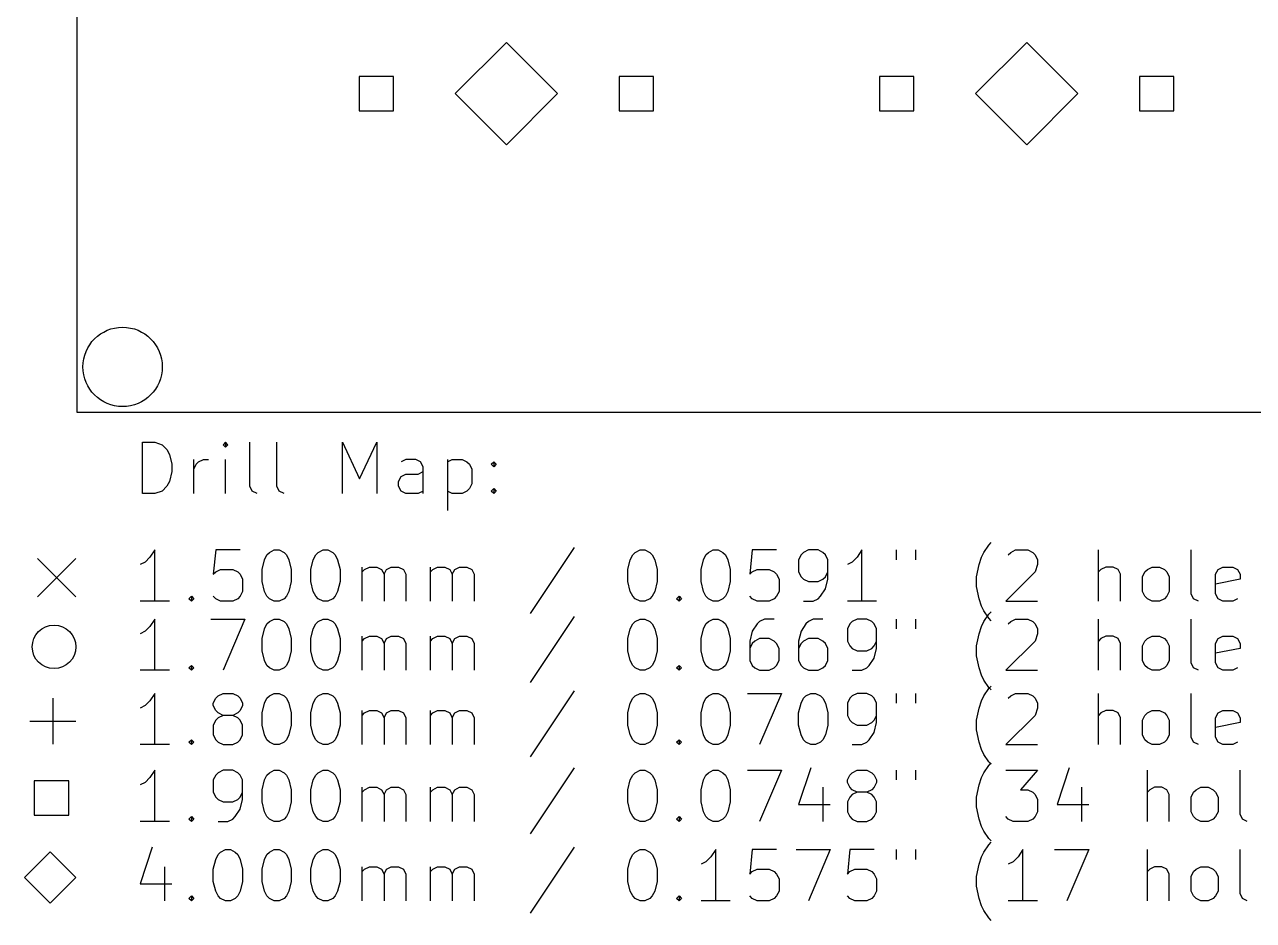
# Model space of a CAD drawing. Extents: x 73 to 169, y -183 to -39.
# Drawn here: x 72.63 to 120.61, y -183.4 to -148.44 of the extents above; entities that cross this region are included whole.
import ezdxf

# ---------------------------------------------------------------- set-up
doc = ezdxf.new("R2010")
doc.units = 0
doc.layers.add('BLACK', color=7, linetype='CONTINUOUS')

msp = doc.modelspace()

# ---------------------------------------------------------------- linework, layer by layer
at = {"layer": 'BLACK', "linetype": 'CONTINUOUS'}
for p, q in [((74.676, -163.576), (74.676, -38.608)), ((91.44, -149.13), (89.44, -151.13)), ((93.44, -151.13), (91.44, -149.13)), ((111.76, -149.13), (109.76, -151.13)), ((113.76, -151.13), (111.76, -149.13)), ((87.0318, -150.458), (85.6882, -150.458)), ((85.6882, -150.458), (85.6882, -151.802)), ((87.0318, -151.802), (87.0318, -150.458)), ((97.1918, -150.458), (95.8482, -150.458)), ((95.8482, -150.458), (95.8482, -151.802)), ((97.1918, -151.802), (97.1918, -150.458)), ((107.352, -150.458), (106.008, -150.458)), ((106.008, -150.458), (106.008, -151.802)), ((107.352, -151.802), (107.352, -150.458)), ((117.512, -150.458), (116.168, -150.458)), ((116.168, -150.458), (116.168, -151.802)), ((117.512, -151.802), (117.512, -150.458)), ((89.44, -151.13), (91.44, -153.13)), ((91.44, -153.13), (93.44, -151.13)), ((109.76, -151.13), (111.76, -153.13)), ((111.76, -153.13), (113.76, -151.13)), ((85.6882, -151.802), (87.0318, -151.802)), ((95.8482, -151.802), (97.1918, -151.802)), ((106.008, -151.802), (107.352, -151.802)), ((116.168, -151.802), (117.512, -151.802)), ((169.418, -163.576), (74.676, -163.576)), ((77.2338, -166.741), (77.2338, -164.741)), ((77.2338, -164.741), (77.71, -164.741)), ((77.71, -164.741), (77.9957, -164.836)), ((77.9957, -164.836), (78.1861, -165.027)), ((78.1861, -165.027), (78.2814, -165.217)), ((80.4719, -164.741), (80.3766, -164.836)), ((80.3766, -164.836), (80.4719, -164.931)), ((80.5671, -164.836), (80.4719, -164.741)), ((80.4719, -164.741), (80.4719, -164.931)), ((80.4719, -164.931), (80.5671, -164.836)), ((81.4242, -166.455), (81.4242, -164.741)), ((82.4719, -166.455), (82.4719, -164.741)), ((85.0433, -166.741), (85.0433, -164.741)), ((85.0433, -164.741), (85.71, -166.169)), ((85.71, -166.169), (86.3766, -164.741)), ((86.3766, -164.741), (86.3766, -166.741)), ((78.2814, -165.217), (78.3766, -165.598)), ((79.2338, -166.741), (79.2338, -165.408)), ((79.329, -165.598), (79.4242, -165.503)), ((79.4242, -165.503), (79.6147, -165.408)), ((79.6147, -165.408), (79.8052, -165.408)), ((80.4719, -166.741), (80.4719, -165.408)), ((87.5195, -165.408), (87.329, -165.503)), ((87.9004, -165.408), (87.5195, -165.408)), ((88.0909, -165.503), (87.9004, -165.408)), ((88.1861, -165.693), (88.0909, -165.503)), ((89.1385, -165.408), (89.1385, -167.408)), ((89.1385, -165.503), (89.329, -165.408)), ((89.329, -165.408), (89.71, -165.408)), ((89.71, -165.408), (89.9004, -165.503)), ((89.9004, -165.503), (89.9957, -165.598)), ((90.8528, -165.598), (90.9481, -165.503)), ((90.9481, -165.503), (91.0433, -165.598)), ((90.9481, -165.503), (90.9481, -165.693)), ((78.3766, -165.884), (78.2814, -166.265)), ((78.3766, -165.598), (78.3766, -165.884)), ((79.2338, -165.788), (79.329, -165.598)), ((87.329, -166.074), (87.5195, -165.979)), ((87.5195, -165.979), (87.9957, -165.979)), ((87.9957, -165.979), (88.1861, -165.884)), ((88.1861, -166.741), (88.1861, -165.693)), ((89.9957, -165.598), (90.0909, -165.788)), ((90.0909, -165.788), (90.0909, -166.36)), ((90.9481, -165.693), (90.8528, -165.598)), ((91.0433, -165.598), (90.9481, -165.693)), ((78.1861, -166.455), (77.9957, -166.646)), ((78.2814, -166.265), (78.1861, -166.455)), ((81.5195, -166.646), (81.4242, -166.455)), ((82.5671, -166.646), (82.4719, -166.455)), ((87.2338, -166.265), (87.329, -166.074)), ((87.2338, -166.455), (87.2338, -166.265)), ((87.329, -166.646), (87.2338, -166.455)), ((90.0909, -166.36), (89.9957, -166.55)), ((77.71, -166.741), (77.2338, -166.741)), ((77.9957, -166.646), (77.71, -166.741)), ((81.71, -166.741), (81.5195, -166.646)), ((82.7576, -166.741), (82.5671, -166.646)), ((87.5195, -166.741), (87.329, -166.646)), ((87.9957, -166.741), (87.5195, -166.741)), ((88.1861, -166.646), (87.9957, -166.741)), ((89.329, -166.741), (89.1385, -166.646)), ((89.71, -166.741), (89.329, -166.741)), ((89.9004, -166.646), (89.71, -166.741)), ((89.9957, -166.55), (89.9004, -166.646)), ((90.8528, -166.646), (90.9481, -166.55)), ((90.9481, -166.741), (90.8528, -166.646)), ((90.9481, -166.55), (91.0433, -166.646)), ((90.9481, -166.55), (90.9481, -166.741)), ((91.0433, -166.646), (90.9481, -166.741)), ((94.0909, -168.846), (92.3766, -171.417)), ((110.091, -169.036), (110.281, -168.75)), ((110.281, -168.75), (110.377, -168.655)), ((73.126, -169.276), (74.626, -170.776)), ((74.626, -169.276), (73.126, -170.776)), ((77.5195, -169.227), (77.329, -169.417)), ((77.71, -168.941), (77.5195, -169.227)), ((77.71, -170.941), (77.71, -168.941)), ((80.0909, -168.941), (79.9957, -169.893)), ((81.0433, -168.941), (80.0909, -168.941)), ((81.9004, -169.703), (81.9957, -169.322)), ((81.9957, -169.322), (82.0909, -169.131)), ((82.0909, -169.131), (82.1861, -169.036)), ((82.1861, -169.036), (82.3766, -168.941)), ((82.3766, -168.941), (82.5671, -168.941)), ((82.5671, -168.941), (82.7576, -169.036)), ((82.7576, -169.036), (82.8528, -169.131)), ((82.8528, -169.131), (82.9481, -169.322)), ((82.9481, -169.322), (83.0433, -169.703)), ((83.8052, -169.703), (83.9004, -169.322)), ((83.9004, -169.322), (83.9957, -169.131)), ((83.9957, -169.131), (84.0909, -169.036)), ((84.0909, -169.036), (84.2814, -168.941)), ((84.2814, -168.941), (84.4719, -168.941)), ((84.4719, -168.941), (84.6623, -169.036)), ((84.6623, -169.036), (84.7576, -169.131)), ((84.7576, -169.131), (84.8528, -169.322)), ((84.8528, -169.322), (84.9481, -169.703)), ((96.1862, -169.703), (96.2814, -169.322)), ((96.2814, -169.322), (96.3766, -169.131)), ((96.3766, -169.131), (96.4719, -169.036)), ((96.4719, -169.036), (96.6623, -168.941)), ((96.6623, -168.941), (96.8528, -168.941)), ((96.8528, -168.941), (97.0433, -169.036)), ((97.0433, -169.036), (97.1385, -169.131)), ((97.1385, -169.131), (97.2338, -169.322)), ((97.2338, -169.322), (97.329, -169.703)), ((99.0433, -169.703), (99.1385, -169.322)), ((99.1385, -169.322), (99.2338, -169.131)), ((99.2338, -169.131), (99.329, -169.036)), ((99.329, -169.036), (99.5195, -168.941)), ((99.5195, -168.941), (99.71, -168.941)), ((99.71, -168.941), (99.9004, -169.036)), ((99.9004, -169.036), (99.9957, -169.131)), ((99.9957, -169.131), (100.091, -169.322)), ((100.091, -169.322), (100.186, -169.703)), ((101.043, -168.941), (100.948, -169.893)), ((101.996, -168.941), (101.043, -168.941)), ((102.948, -169.131), (102.853, -169.322)), ((102.853, -169.322), (102.853, -169.798)), ((103.043, -169.036), (102.948, -169.131)), ((103.234, -168.941), (103.043, -169.036)), ((103.615, -168.941), (103.234, -168.941)), ((103.805, -169.036), (103.615, -168.941)), ((103.9, -169.131), (103.805, -169.036)), ((103.996, -169.322), (103.9, -169.131)), ((103.996, -170.084), (103.996, -169.322)), ((105.139, -169.227), (104.948, -169.417)), ((105.329, -168.941), (105.139, -169.227)), ((105.329, -170.941), (105.329, -168.941)), ((106.662, -168.941), (106.662, -169.322)), ((107.424, -168.941), (107.424, -169.322)), ((109.9, -169.512), (109.996, -169.227)), ((109.996, -169.227), (110.091, -169.036)), ((111.043, -169.131), (111.139, -169.036)), ((111.139, -169.036), (111.329, -168.941)), ((111.329, -168.941), (111.805, -168.941)), ((111.805, -168.941), (111.996, -169.036)), ((111.996, -169.036), (112.091, -169.131)), ((112.091, -169.131), (112.186, -169.322)), ((112.186, -169.322), (112.186, -169.512)), ((114.567, -170.941), (114.567, -168.941)), ((118.186, -170.655), (118.186, -168.941)), ((77.329, -169.417), (77.1385, -169.512)), ((79.9957, -169.893), (80.0909, -169.798)), ((80.0909, -169.798), (80.2814, -169.703)), ((80.2814, -169.703), (80.7576, -169.703)), ((80.7576, -169.703), (80.9481, -169.798)), ((80.9481, -169.798), (81.0433, -169.893)), ((81.9004, -170.179), (81.9004, -169.703)), ((83.0433, -169.703), (83.0433, -170.179)), ((83.8052, -170.179), (83.8052, -169.703)), ((84.9481, -169.703), (84.9481, -170.179)), ((85.8052, -170.941), (85.8052, -169.608)), ((85.8052, -169.798), (85.9004, -169.703)), ((85.9004, -169.703), (86.0909, -169.608)), ((86.0909, -169.608), (86.3766, -169.608)), ((86.3766, -169.608), (86.5671, -169.703)), ((86.5671, -169.703), (86.6623, -169.893)), ((86.6623, -169.893), (86.7576, -169.703)), ((86.7576, -169.703), (86.9481, -169.608)), ((86.9481, -169.608), (87.2338, -169.608)), ((87.2338, -169.608), (87.4242, -169.703)), ((87.4242, -169.703), (87.5195, -169.893)), ((88.4719, -170.941), (88.4719, -169.608)), ((88.4719, -169.798), (88.5671, -169.703)), ((88.5671, -169.703), (88.7576, -169.608)), ((88.7576, -169.608), (89.0433, -169.608)), ((89.0433, -169.608), (89.2338, -169.703)), ((89.2338, -169.703), (89.329, -169.893)), ((89.329, -169.893), (89.4242, -169.703)), ((89.4242, -169.703), (89.6147, -169.608)), ((89.6147, -169.608), (89.9004, -169.608)), ((89.9004, -169.608), (90.0909, -169.703)), ((90.0909, -169.703), (90.1861, -169.893)), ((96.1862, -170.179), (96.1862, -169.703)), ((97.329, -169.703), (97.329, -170.179)), ((99.0433, -170.179), (99.0433, -169.703)), ((100.186, -169.703), (100.186, -170.179)), ((100.948, -169.893), (101.043, -169.798)), ((101.043, -169.798), (101.234, -169.703)), ((101.234, -169.703), (101.71, -169.703)), ((101.71, -169.703), (101.9, -169.798)), ((101.9, -169.798), (101.996, -169.893)), ((102.853, -169.798), (102.948, -169.988)), ((103.9, -169.988), (103.996, -169.798)), ((104.948, -169.417), (104.758, -169.512)), ((109.805, -169.988), (109.9, -169.512)), ((112.091, -169.798), (110.948, -170.941)), ((112.186, -169.512), (112.091, -169.798)), ((114.662, -169.703), (114.567, -169.798)), ((114.853, -169.608), (114.662, -169.703)), ((115.139, -169.608), (114.853, -169.608)), ((115.329, -169.703), (115.139, -169.608)), ((115.424, -169.893), (115.329, -169.703)), ((116.281, -169.988), (116.377, -169.798)), ((116.377, -169.798), (116.472, -169.703)), ((116.472, -169.703), (116.662, -169.608)), ((116.662, -169.608), (116.948, -169.608)), ((116.948, -169.608), (117.139, -169.703)), ((117.139, -169.703), (117.234, -169.798)), ((117.234, -169.798), (117.329, -169.988)), ((119.139, -169.893), (119.234, -169.703)), ((119.234, -169.703), (119.424, -169.608)), ((119.424, -169.608), (119.805, -169.608)), ((119.805, -169.608), (119.996, -169.703)), ((119.996, -169.703), (120.091, -169.893)), ((81.0433, -169.893), (81.1385, -170.084)), ((81.1385, -170.084), (81.1385, -170.56)), ((81.9957, -170.56), (81.9004, -170.179)), ((83.0433, -170.179), (82.9481, -170.56)), ((83.9004, -170.56), (83.8052, -170.179)), ((84.9481, -170.179), (84.8528, -170.56)), ((86.6623, -169.893), (86.6623, -170.941)), ((87.5195, -169.893), (87.5195, -170.941)), ((89.329, -169.893), (89.329, -170.941)), ((90.1861, -169.893), (90.1861, -170.941)), ((96.2814, -170.56), (96.1862, -170.179)), ((97.329, -170.179), (97.2338, -170.56)), ((99.1385, -170.56), (99.0433, -170.179)), ((100.186, -170.179), (100.091, -170.56)), ((101.996, -169.893), (102.091, -170.084)), ((102.091, -170.084), (102.091, -170.56)), ((102.948, -169.988), (103.043, -170.084)), ((103.043, -170.084), (103.234, -170.179)), ((103.234, -170.179), (103.615, -170.179)), ((103.615, -170.179), (103.805, -170.084)), ((103.805, -170.084), (103.9, -169.988)), ((103.9, -170.465), (103.996, -170.084)), ((109.805, -170.369), (109.805, -169.988)), ((115.424, -170.941), (115.424, -169.893)), ((116.281, -170.56), (116.281, -169.988)), ((117.329, -169.988), (117.329, -170.56)), ((119.139, -170.655), (119.139, -169.893)), ((120.091, -170.084), (119.139, -170.274)), ((120.091, -169.893), (120.091, -170.084)), ((79.0433, -170.846), (79.1385, -170.75)), ((79.1385, -170.75), (79.2338, -170.846)), ((79.1385, -170.75), (79.1385, -170.941)), ((80.0909, -170.846), (79.9957, -170.75)), ((81.0433, -170.75), (80.9481, -170.846)), ((81.1385, -170.56), (81.0433, -170.75)), ((82.0909, -170.75), (81.9957, -170.56)), ((82.1861, -170.846), (82.0909, -170.75)), ((82.8528, -170.75), (82.7576, -170.846)), ((82.9481, -170.56), (82.8528, -170.75)), ((83.9957, -170.75), (83.9004, -170.56)), ((84.0909, -170.846), (83.9957, -170.75)), ((84.7576, -170.75), (84.6623, -170.846)), ((84.8528, -170.56), (84.7576, -170.75)), ((96.3766, -170.75), (96.2814, -170.56)), ((96.4719, -170.846), (96.3766, -170.75)), ((97.1385, -170.75), (97.0433, -170.846)), ((97.2338, -170.56), (97.1385, -170.75)), ((98.0909, -170.846), (98.1862, -170.75)), ((98.1862, -170.75), (98.2814, -170.846)), ((98.1862, -170.75), (98.1862, -170.941)), ((99.2338, -170.75), (99.1385, -170.56)), ((99.329, -170.846), (99.2338, -170.75)), ((99.9957, -170.75), (99.9004, -170.846)), ((100.091, -170.56), (99.9957, -170.75)), ((101.043, -170.846), (100.948, -170.75)), ((101.996, -170.75), (101.9, -170.846)), ((102.091, -170.56), (101.996, -170.75)), ((103.615, -170.846), (103.71, -170.75)), ((103.71, -170.75), (103.9, -170.465)), ((109.9, -170.846), (109.805, -170.369)), ((116.377, -170.75), (116.281, -170.56)), ((116.472, -170.846), (116.377, -170.75)), ((117.234, -170.75), (117.139, -170.846)), ((117.329, -170.56), (117.234, -170.75)), ((118.281, -170.846), (118.186, -170.655)), ((119.234, -170.846), (119.139, -170.655)), ((78.2814, -170.941), (77.1385, -170.941)), ((79.1385, -170.941), (79.0433, -170.846)), ((79.2338, -170.846), (79.1385, -170.941)), ((80.2814, -170.941), (80.0909, -170.846)), ((80.7576, -170.941), (80.2814, -170.941)), ((80.9481, -170.846), (80.7576, -170.941)), ((82.3766, -170.941), (82.1861, -170.846)), ((82.5671, -170.941), (82.3766, -170.941)), ((82.7576, -170.846), (82.5671, -170.941)), ((84.2814, -170.941), (84.0909, -170.846)), ((84.4719, -170.941), (84.2814, -170.941)), ((84.6623, -170.846), (84.4719, -170.941)), ((96.6623, -170.941), (96.4719, -170.846)), ((96.8528, -170.941), (96.6623, -170.941)), ((97.0433, -170.846), (96.8528, -170.941)), ((98.1862, -170.941), (98.0909, -170.846)), ((98.2814, -170.846), (98.1862, -170.941)), ((99.5195, -170.941), (99.329, -170.846)), ((99.71, -170.941), (99.5195, -170.941)), ((99.9004, -170.846), (99.71, -170.941)), ((101.234, -170.941), (101.043, -170.846)), ((101.71, -170.941), (101.234, -170.941)), ((101.9, -170.846), (101.71, -170.941)), ((103.043, -170.941), (103.424, -170.941)), ((103.424, -170.941), (103.615, -170.846)), ((105.9, -170.941), (104.758, -170.941)), ((109.996, -171.131), (109.9, -170.846)), ((110.091, -171.322), (109.996, -171.131)), ((110.948, -170.941), (112.186, -170.941)), ((116.662, -170.941), (116.472, -170.846)), ((116.948, -170.941), (116.662, -170.941)), ((117.139, -170.846), (116.948, -170.941)), ((118.472, -170.941), (118.281, -170.846)), ((119.424, -170.941), (119.234, -170.846)), ((119.805, -170.941), (119.424, -170.941)), ((119.996, -170.846), (119.805, -170.941)), ((77.71, -171.641), (77.5195, -171.927)), ((77.71, -173.641), (77.71, -171.641)), ((79.9004, -171.641), (81.2338, -171.641)), ((81.2338, -171.641), (80.3766, -173.641)), ((82.0909, -171.831), (82.1861, -171.736)), ((82.1861, -171.736), (82.3766, -171.641)), ((82.3766, -171.641), (82.5671, -171.641)), ((82.5671, -171.641), (82.7576, -171.736)), ((82.7576, -171.736), (82.8528, -171.831)), ((83.9957, -171.831), (84.0909, -171.736)), ((84.0909, -171.736), (84.2814, -171.641)), ((84.2814, -171.641), (84.4719, -171.641)), ((84.4719, -171.641), (84.6623, -171.736)), ((84.6623, -171.736), (84.7576, -171.831)), ((94.0909, -171.546), (92.3766, -174.117)), ((96.3766, -171.831), (96.4719, -171.736)), ((96.4719, -171.736), (96.6623, -171.641)), ((96.6623, -171.641), (96.8528, -171.641)), ((96.8528, -171.641), (97.0433, -171.736)), ((97.0433, -171.736), (97.1385, -171.831)), ((99.2338, -171.831), (99.329, -171.736)), ((99.329, -171.736), (99.5195, -171.641)), ((99.5195, -171.641), (99.71, -171.641)), ((99.71, -171.641), (99.9004, -171.736)), ((99.9004, -171.736), (99.9957, -171.831)), ((101.329, -171.736), (101.234, -171.831)), ((101.519, -171.641), (101.329, -171.736)), ((101.9, -171.641), (101.519, -171.641)), ((103.234, -171.736), (103.139, -171.831)), ((103.424, -171.641), (103.234, -171.736)), ((103.805, -171.641), (103.424, -171.641)), ((104.948, -171.736), (104.853, -171.831)), ((105.139, -171.641), (104.948, -171.736)), ((105.519, -171.641), (105.139, -171.641)), ((105.71, -171.736), (105.519, -171.641)), ((105.805, -171.831), (105.71, -171.736)), ((106.662, -171.641), (106.662, -172.022)), ((107.424, -171.641), (107.424, -172.022)), ((109.996, -171.927), (110.091, -171.736)), ((110.281, -171.608), (110.091, -171.322)), ((110.091, -171.736), (110.281, -171.45)), ((110.281, -171.45), (110.377, -171.355)), ((110.377, -171.703), (110.281, -171.608)), ((111.043, -171.831), (111.139, -171.736)), ((111.139, -171.736), (111.329, -171.641)), ((111.329, -171.641), (111.805, -171.641)), ((111.805, -171.641), (111.996, -171.736)), ((111.996, -171.736), (112.091, -171.831)), ((114.567, -173.641), (114.567, -171.641)), ((118.186, -173.355), (118.186, -171.641)), ((77.329, -172.117), (77.1385, -172.212)), ((77.5195, -171.927), (77.329, -172.117)), ((81.9004, -172.403), (81.9957, -172.022)), ((81.9957, -172.022), (82.0909, -171.831)), ((82.8528, -171.831), (82.9481, -172.022)), ((82.9481, -172.022), (83.0433, -172.403)), ((83.8052, -172.403), (83.9004, -172.022)), ((83.9004, -172.022), (83.9957, -171.831)), ((84.7576, -171.831), (84.8528, -172.022)), ((84.8528, -172.022), (84.9481, -172.403)), ((96.1862, -172.403), (96.2814, -172.022)), ((96.2814, -172.022), (96.3766, -171.831)), ((97.1385, -171.831), (97.2338, -172.022)), ((97.2338, -172.022), (97.329, -172.403)), ((99.0433, -172.403), (99.1385, -172.022)), ((99.1385, -172.022), (99.2338, -171.831)), ((99.9957, -171.831), (100.091, -172.022)), ((100.091, -172.022), (100.186, -172.403)), ((101.043, -172.117), (100.948, -172.498)), ((101.234, -171.831), (101.043, -172.117)), ((102.948, -172.117), (102.853, -172.498)), ((103.139, -171.831), (102.948, -172.117)), ((104.853, -171.831), (104.758, -172.022)), ((104.758, -172.022), (104.758, -172.498)), ((105.9, -172.022), (105.805, -171.831)), ((105.9, -172.784), (105.9, -172.022)), ((109.805, -172.688), (109.9, -172.212)), ((109.9, -172.212), (109.996, -171.927)), ((112.091, -171.831), (112.186, -172.022)), ((112.186, -172.212), (112.091, -172.498)), ((112.186, -172.022), (112.186, -172.212)), ((81.9004, -172.879), (81.9004, -172.403)), ((83.0433, -172.403), (83.0433, -172.879)), ((83.8052, -172.879), (83.8052, -172.403)), ((84.9481, -172.403), (84.9481, -172.879)), ((85.8052, -173.641), (85.8052, -172.308)), ((85.8052, -172.498), (85.9004, -172.403)), ((85.9004, -172.403), (86.0909, -172.308)), ((86.0909, -172.308), (86.3766, -172.308)), ((86.3766, -172.308), (86.5671, -172.403)), ((86.5671, -172.403), (86.6623, -172.593)), ((86.6623, -172.593), (86.7576, -172.403)), ((86.6623, -172.593), (86.6623, -173.641)), ((86.7576, -172.403), (86.9481, -172.308)), ((86.9481, -172.308), (87.2338, -172.308)), ((87.2338, -172.308), (87.4242, -172.403)), ((87.4242, -172.403), (87.5195, -172.593)), ((87.5195, -172.593), (87.5195, -173.641)), ((88.4719, -173.641), (88.4719, -172.308)), ((88.4719, -172.498), (88.5671, -172.403)), ((88.5671, -172.403), (88.7576, -172.308)), ((88.7576, -172.308), (89.0433, -172.308)), ((89.0433, -172.308), (89.2338, -172.403)), ((89.2338, -172.403), (89.329, -172.593)), ((89.329, -172.593), (89.4242, -172.403)), ((89.329, -172.593), (89.329, -173.641)), ((89.4242, -172.403), (89.6147, -172.308)), ((89.6147, -172.308), (89.9004, -172.308)), ((89.9004, -172.308), (90.0909, -172.403)), ((90.0909, -172.403), (90.1861, -172.593)), ((90.1861, -172.593), (90.1861, -173.641)), ((96.1862, -172.879), (96.1862, -172.403)), ((97.329, -172.403), (97.329, -172.879)), ((99.0433, -172.879), (99.0433, -172.403)), ((100.186, -172.403), (100.186, -172.879)), ((100.948, -172.498), (100.948, -173.26)), ((101.043, -172.593), (100.948, -172.784)), ((101.139, -172.498), (101.043, -172.593)), ((101.329, -172.403), (101.139, -172.498)), ((101.71, -172.403), (101.329, -172.403)), ((101.9, -172.498), (101.71, -172.403)), ((101.996, -172.593), (101.9, -172.498)), ((102.091, -172.784), (101.996, -172.593)), ((102.853, -172.498), (102.853, -173.26)), ((102.948, -172.593), (102.853, -172.784)), ((103.043, -172.498), (102.948, -172.593)), ((103.234, -172.403), (103.043, -172.498)), ((103.615, -172.403), (103.234, -172.403)), ((103.805, -172.498), (103.615, -172.403)), ((103.9, -172.593), (103.805, -172.498)), ((103.996, -172.784), (103.9, -172.593)), ((104.758, -172.498), (104.853, -172.688)), ((104.853, -172.688), (104.948, -172.784)), ((105.71, -172.784), (105.805, -172.688)), ((105.805, -172.688), (105.9, -172.498)), ((109.805, -173.069), (109.805, -172.688)), ((112.091, -172.498), (110.948, -173.641)), ((114.662, -172.403), (114.567, -172.498)), ((114.853, -172.308), (114.662, -172.403)), ((115.139, -172.308), (114.853, -172.308)), ((115.329, -172.403), (115.139, -172.308)), ((115.424, -172.593), (115.329, -172.403)), ((115.424, -173.641), (115.424, -172.593)), ((116.281, -172.688), (116.377, -172.498)), ((116.281, -173.26), (116.281, -172.688)), ((116.377, -172.498), (116.472, -172.403)), ((116.472, -172.403), (116.662, -172.308)), ((116.662, -172.308), (116.948, -172.308)), ((116.948, -172.308), (117.139, -172.403)), ((117.139, -172.403), (117.234, -172.498)), ((117.234, -172.498), (117.329, -172.688)), ((117.329, -172.688), (117.329, -173.26)), ((119.139, -172.593), (119.234, -172.403)), ((119.139, -173.355), (119.139, -172.593)), ((119.234, -172.403), (119.424, -172.308)), ((119.424, -172.308), (119.805, -172.308)), ((119.805, -172.308), (119.996, -172.403)), ((119.996, -172.403), (120.091, -172.593)), ((120.091, -172.593), (120.091, -172.784)), ((81.9957, -173.26), (81.9004, -172.879)), ((83.0433, -172.879), (82.9481, -173.26)), ((83.9004, -173.26), (83.8052, -172.879)), ((84.9481, -172.879), (84.8528, -173.26)), ((96.2814, -173.26), (96.1862, -172.879)), ((97.329, -172.879), (97.2338, -173.26)), ((99.1385, -173.26), (99.0433, -172.879)), ((100.186, -172.879), (100.091, -173.26)), ((102.091, -173.26), (102.091, -172.784)), ((103.996, -173.26), (103.996, -172.784)), ((104.948, -172.784), (105.139, -172.879)), ((105.139, -172.879), (105.519, -172.879)), ((105.519, -172.879), (105.71, -172.784)), ((105.615, -173.45), (105.805, -173.165)), ((105.805, -173.165), (105.9, -172.784)), ((109.9, -173.546), (109.805, -173.069)), ((120.091, -172.784), (119.139, -172.974)), ((78.2814, -173.641), (77.1385, -173.641)), ((79.0433, -173.546), (79.1385, -173.45)), ((79.1385, -173.641), (79.0433, -173.546)), ((79.1385, -173.45), (79.2338, -173.546)), ((79.1385, -173.45), (79.1385, -173.641)), ((79.2338, -173.546), (79.1385, -173.641)), ((82.0909, -173.45), (81.9957, -173.26)), ((82.1861, -173.546), (82.0909, -173.45)), ((82.3766, -173.641), (82.1861, -173.546)), ((82.5671, -173.641), (82.3766, -173.641)), ((82.7576, -173.546), (82.5671, -173.641)), ((82.8528, -173.45), (82.7576, -173.546)), ((82.9481, -173.26), (82.8528, -173.45)), ((83.9957, -173.45), (83.9004, -173.26)), ((84.0909, -173.546), (83.9957, -173.45)), ((84.2814, -173.641), (84.0909, -173.546)), ((84.4719, -173.641), (84.2814, -173.641)), ((84.6623, -173.546), (84.4719, -173.641)), ((84.7576, -173.45), (84.6623, -173.546)), ((84.8528, -173.26), (84.7576, -173.45)), ((96.3766, -173.45), (96.2814, -173.26)), ((96.4719, -173.546), (96.3766, -173.45)), ((96.6623, -173.641), (96.4719, -173.546)), ((96.8528, -173.641), (96.6623, -173.641)), ((97.0433, -173.546), (96.8528, -173.641)), ((97.1385, -173.45), (97.0433, -173.546)), ((97.2338, -173.26), (97.1385, -173.45)), ((98.0909, -173.546), (98.1862, -173.45)), ((98.1862, -173.641), (98.0909, -173.546)), ((98.1862, -173.45), (98.2814, -173.546)), ((98.1862, -173.45), (98.1862, -173.641)), ((98.2814, -173.546), (98.1862, -173.641)), ((99.2338, -173.45), (99.1385, -173.26)), ((99.329, -173.546), (99.2338, -173.45)), ((99.5195, -173.641), (99.329, -173.546)), ((99.71, -173.641), (99.5195, -173.641)), ((99.9004, -173.546), (99.71, -173.641)), ((99.9957, -173.45), (99.9004, -173.546)), ((100.091, -173.26), (99.9957, -173.45)), ((100.948, -173.26), (101.043, -173.45)), ((101.043, -173.45), (101.139, -173.546)), ((101.139, -173.546), (101.329, -173.641)), ((101.329, -173.641), (101.71, -173.641)), ((101.71, -173.641), (101.9, -173.546)), ((101.9, -173.546), (101.996, -173.45)), ((101.996, -173.45), (102.091, -173.26)), ((102.853, -173.26), (102.948, -173.45)), ((102.948, -173.45), (103.043, -173.546)), ((103.043, -173.546), (103.234, -173.641)), ((103.234, -173.641), (103.615, -173.641)), ((103.615, -173.641), (103.805, -173.546)), ((103.805, -173.546), (103.9, -173.45)), ((103.9, -173.45), (103.996, -173.26)), ((104.948, -173.641), (105.329, -173.641)), ((105.329, -173.641), (105.519, -173.546)), ((105.519, -173.546), (105.615, -173.45)), ((109.996, -173.831), (109.9, -173.546)), ((110.948, -173.641), (112.186, -173.641)), ((116.377, -173.45), (116.281, -173.26)), ((116.472, -173.546), (116.377, -173.45)), ((116.662, -173.641), (116.472, -173.546)), ((116.948, -173.641), (116.662, -173.641)), ((117.139, -173.546), (116.948, -173.641)), ((117.234, -173.45), (117.139, -173.546)), ((117.329, -173.26), (117.234, -173.45)), ((118.281, -173.546), (118.186, -173.355)), ((118.472, -173.641), (118.281, -173.546)), ((119.234, -173.546), (119.139, -173.355)), ((119.424, -173.641), (119.234, -173.546)), ((119.805, -173.641), (119.424, -173.641)), ((119.996, -173.546), (119.805, -173.641)), ((110.091, -174.022), (109.996, -173.831)), ((110.281, -174.308), (110.091, -174.022)), ((77.71, -174.541), (77.5195, -174.827)), ((77.71, -176.541), (77.71, -174.541)), ((80.0909, -174.731), (80.1861, -174.636)), ((80.1861, -174.636), (80.3766, -174.541)), ((80.3766, -174.541), (80.7576, -174.541)), ((80.7576, -174.541), (80.9481, -174.636)), ((80.9481, -174.636), (81.0433, -174.731)), ((82.0909, -174.731), (82.1861, -174.636)), ((82.1861, -174.636), (82.3766, -174.541)), ((82.3766, -174.541), (82.5671, -174.541)), ((82.5671, -174.541), (82.7576, -174.636)), ((82.7576, -174.636), (82.8528, -174.731)), ((83.9957, -174.731), (84.0909, -174.636)), ((84.0909, -174.636), (84.2814, -174.541)), ((84.2814, -174.541), (84.4719, -174.541)), ((84.4719, -174.541), (84.6623, -174.636)), ((84.6623, -174.636), (84.7576, -174.731)), ((94.0909, -174.446), (92.3766, -177.017)), ((96.3766, -174.731), (96.4719, -174.636)), ((96.4719, -174.636), (96.6623, -174.541)), ((96.6623, -174.541), (96.8528, -174.541)), ((96.8528, -174.541), (97.0433, -174.636)), ((97.0433, -174.636), (97.1385, -174.731)), ((99.2338, -174.731), (99.329, -174.636)), ((99.329, -174.636), (99.5195, -174.541)), ((99.5195, -174.541), (99.71, -174.541)), ((99.71, -174.541), (99.9004, -174.636)), ((99.9004, -174.636), (99.9957, -174.731)), ((100.853, -174.541), (102.186, -174.541)), ((102.186, -174.541), (101.329, -176.541)), ((103.043, -174.731), (103.139, -174.636)), ((103.139, -174.636), (103.329, -174.541)), ((103.329, -174.541), (103.519, -174.541)), ((103.519, -174.541), (103.71, -174.636)), ((103.71, -174.636), (103.805, -174.731)), ((104.948, -174.636), (104.853, -174.731)), ((105.139, -174.541), (104.948, -174.636)), ((105.519, -174.541), (105.139, -174.541)), ((105.71, -174.636), (105.519, -174.541)), ((105.805, -174.731), (105.71, -174.636)), ((106.662, -174.541), (106.662, -174.922)), ((107.424, -174.541), (107.424, -174.922)), ((109.996, -174.827), (110.091, -174.636)), ((110.091, -174.636), (110.281, -174.35)), ((110.281, -174.35), (110.377, -174.255)), ((110.377, -174.403), (110.281, -174.308)), ((111.043, -174.731), (111.139, -174.636)), ((111.139, -174.636), (111.329, -174.541)), ((111.329, -174.541), (111.805, -174.541)), ((111.805, -174.541), (111.996, -174.636)), ((111.996, -174.636), (112.091, -174.731)), ((114.567, -176.541), (114.567, -174.541)), ((118.186, -176.255), (118.186, -174.541)), ((73.726, -174.726), (73.726, -176.526)), ((77.329, -175.017), (77.1385, -175.112)), ((77.5195, -174.827), (77.329, -175.017)), ((79.9957, -174.922), (80.0909, -174.731)), ((79.9957, -175.017), (79.9957, -174.922)), ((80.0909, -175.208), (79.9957, -175.017)), ((81.0433, -174.731), (81.1385, -174.922)), ((81.1385, -175.017), (81.0433, -175.208)), ((81.1385, -174.922), (81.1385, -175.017)), ((81.9004, -175.303), (81.9957, -174.922)), ((81.9957, -174.922), (82.0909, -174.731)), ((82.8528, -174.731), (82.9481, -174.922)), ((82.9481, -174.922), (83.0433, -175.303)), ((83.8052, -175.303), (83.9004, -174.922)), ((83.9004, -174.922), (83.9957, -174.731)), ((84.7576, -174.731), (84.8528, -174.922)), ((84.8528, -174.922), (84.9481, -175.303)), ((96.1862, -175.303), (96.2814, -174.922)), ((96.2814, -174.922), (96.3766, -174.731)), ((97.1385, -174.731), (97.2338, -174.922)), ((97.2338, -174.922), (97.329, -175.303)), ((99.0433, -175.303), (99.1385, -174.922)), ((99.1385, -174.922), (99.2338, -174.731)), ((99.9957, -174.731), (100.091, -174.922)), ((100.091, -174.922), (100.186, -175.303)), ((102.853, -175.303), (102.948, -174.922)), ((102.948, -174.922), (103.043, -174.731)), ((103.805, -174.731), (103.9, -174.922)), ((103.9, -174.922), (103.996, -175.303)), ((104.853, -174.731), (104.758, -174.922)), ((104.758, -174.922), (104.758, -175.398)), ((105.9, -174.922), (105.805, -174.731)), ((105.9, -175.684), (105.9, -174.922)), ((109.805, -175.588), (109.9, -175.112)), ((109.9, -175.112), (109.996, -174.827)), ((112.091, -174.731), (112.186, -174.922)), ((112.186, -175.112), (112.091, -175.398)), ((112.186, -174.922), (112.186, -175.112)), ((72.826, -175.626), (74.626, -175.626)), ((80.0909, -175.588), (79.9957, -175.779)), ((80.1861, -175.303), (80.0909, -175.208)), ((80.1861, -175.493), (80.0909, -175.588)), ((80.3766, -175.398), (80.1861, -175.303)), ((80.3766, -175.398), (80.1861, -175.493)), ((80.7576, -175.398), (80.3766, -175.398)), ((80.9481, -175.303), (80.7576, -175.398)), ((80.9481, -175.493), (80.7576, -175.398)), ((81.0433, -175.208), (80.9481, -175.303)), ((81.0433, -175.588), (80.9481, -175.493)), ((81.1385, -175.779), (81.0433, -175.588)), ((81.9004, -175.779), (81.9004, -175.303)), ((83.0433, -175.303), (83.0433, -175.779)), ((83.8052, -175.779), (83.8052, -175.303)), ((84.9481, -175.303), (84.9481, -175.779)), ((85.8052, -176.541), (85.8052, -175.208)), ((85.8052, -175.398), (85.9004, -175.303)), ((85.9004, -175.303), (86.0909, -175.208)), ((86.0909, -175.208), (86.3766, -175.208)), ((86.3766, -175.208), (86.5671, -175.303)), ((86.5671, -175.303), (86.6623, -175.493)), ((86.6623, -175.493), (86.7576, -175.303)), ((86.6623, -175.493), (86.6623, -176.541)), ((86.7576, -175.303), (86.9481, -175.208)), ((86.9481, -175.208), (87.2338, -175.208)), ((87.2338, -175.208), (87.4242, -175.303)), ((87.4242, -175.303), (87.5195, -175.493)), ((87.5195, -175.493), (87.5195, -176.541)), ((88.4719, -176.541), (88.4719, -175.208)), ((88.4719, -175.398), (88.5671, -175.303)), ((88.5671, -175.303), (88.7576, -175.208)), ((88.7576, -175.208), (89.0433, -175.208)), ((89.0433, -175.208), (89.2338, -175.303)), ((89.2338, -175.303), (89.329, -175.493)), ((89.329, -175.493), (89.4242, -175.303)), ((89.329, -175.493), (89.329, -176.541)), ((89.4242, -175.303), (89.6147, -175.208)), ((89.6147, -175.208), (89.9004, -175.208)), ((89.9004, -175.208), (90.0909, -175.303)), ((90.0909, -175.303), (90.1861, -175.493)), ((90.1861, -175.493), (90.1861, -176.541)), ((96.1862, -175.779), (96.1862, -175.303)), ((97.329, -175.303), (97.329, -175.779)), ((99.0433, -175.779), (99.0433, -175.303)), ((100.186, -175.303), (100.186, -175.779)), ((102.853, -175.779), (102.853, -175.303)), ((103.996, -175.303), (103.996, -175.779)), ((104.758, -175.398), (104.853, -175.588)), ((104.853, -175.588), (104.948, -175.684)), ((105.71, -175.684), (105.805, -175.588)), ((105.805, -175.588), (105.9, -175.398)), ((109.805, -175.969), (109.805, -175.588)), ((112.091, -175.398), (110.948, -176.541)), ((114.662, -175.303), (114.567, -175.398)), ((114.853, -175.208), (114.662, -175.303)), ((115.139, -175.208), (114.853, -175.208)), ((115.329, -175.303), (115.139, -175.208)), ((115.424, -175.493), (115.329, -175.303)), ((115.424, -176.541), (115.424, -175.493)), ((116.281, -175.588), (116.377, -175.398)), ((116.281, -176.16), (116.281, -175.588)), ((116.377, -175.398), (116.472, -175.303)), ((116.472, -175.303), (116.662, -175.208)), ((116.662, -175.208), (116.948, -175.208)), ((116.948, -175.208), (117.139, -175.303)), ((117.139, -175.303), (117.234, -175.398)), ((117.234, -175.398), (117.329, -175.588)), ((117.329, -175.588), (117.329, -176.16)), ((119.139, -175.493), (119.234, -175.303)), ((119.139, -176.255), (119.139, -175.493)), ((119.234, -175.303), (119.424, -175.208)), ((119.424, -175.208), (119.805, -175.208)), ((119.805, -175.208), (119.996, -175.303)), ((119.996, -175.303), (120.091, -175.493)), ((120.091, -175.493), (120.091, -175.684)), ((79.9957, -175.779), (79.9957, -176.16)), ((81.1385, -176.16), (81.1385, -175.779)), ((81.9957, -176.16), (81.9004, -175.779)), ((83.0433, -175.779), (82.9481, -176.16)), ((83.9004, -176.16), (83.8052, -175.779)), ((84.9481, -175.779), (84.8528, -176.16)), ((96.2814, -176.16), (96.1862, -175.779)), ((97.329, -175.779), (97.2338, -176.16)), ((99.1385, -176.16), (99.0433, -175.779)), ((100.186, -175.779), (100.091, -176.16)), ((102.948, -176.16), (102.853, -175.779)), ((103.996, -175.779), (103.9, -176.16)), ((104.948, -175.684), (105.139, -175.779)), ((105.139, -175.779), (105.519, -175.779)), ((105.519, -175.779), (105.71, -175.684)), ((105.615, -176.35), (105.805, -176.065)), ((105.805, -176.065), (105.9, -175.684)), ((109.9, -176.446), (109.805, -175.969)), ((120.091, -175.684), (119.139, -175.874)), ((78.2814, -176.541), (77.1385, -176.541)), ((79.0433, -176.446), (79.1385, -176.35)), ((79.1385, -176.541), (79.0433, -176.446)), ((79.1385, -176.35), (79.2338, -176.446)), ((79.1385, -176.35), (79.1385, -176.541)), ((79.2338, -176.446), (79.1385, -176.541)), ((79.9957, -176.16), (80.0909, -176.35)), ((80.0909, -176.35), (80.1861, -176.446)), ((80.1861, -176.446), (80.3766, -176.541)), ((80.3766, -176.541), (80.7576, -176.541)), ((80.7576, -176.541), (80.9481, -176.446)), ((80.9481, -176.446), (81.0433, -176.35)), ((81.0433, -176.35), (81.1385, -176.16)), ((82.0909, -176.35), (81.9957, -176.16)), ((82.1861, -176.446), (82.0909, -176.35)), ((82.3766, -176.541), (82.1861, -176.446)), ((82.5671, -176.541), (82.3766, -176.541)), ((82.7576, -176.446), (82.5671, -176.541)), ((82.8528, -176.35), (82.7576, -176.446)), ((82.9481, -176.16), (82.8528, -176.35)), ((83.9957, -176.35), (83.9004, -176.16)), ((84.0909, -176.446), (83.9957, -176.35)), ((84.2814, -176.541), (84.0909, -176.446)), ((84.4719, -176.541), (84.2814, -176.541)), ((84.6623, -176.446), (84.4719, -176.541)), ((84.7576, -176.35), (84.6623, -176.446)), ((84.8528, -176.16), (84.7576, -176.35)), ((96.3766, -176.35), (96.2814, -176.16)), ((96.4719, -176.446), (96.3766, -176.35)), ((96.6623, -176.541), (96.4719, -176.446)), ((96.8528, -176.541), (96.6623, -176.541)), ((97.0433, -176.446), (96.8528, -176.541)), ((97.1385, -176.35), (97.0433, -176.446)), ((97.2338, -176.16), (97.1385, -176.35)), ((98.0909, -176.446), (98.1862, -176.35)), ((98.1862, -176.541), (98.0909, -176.446)), ((98.1862, -176.35), (98.2814, -176.446)), ((98.1862, -176.35), (98.1862, -176.541)), ((98.2814, -176.446), (98.1862, -176.541)), ((99.2338, -176.35), (99.1385, -176.16)), ((99.329, -176.446), (99.2338, -176.35)), ((99.5195, -176.541), (99.329, -176.446)), ((99.71, -176.541), (99.5195, -176.541)), ((99.9004, -176.446), (99.71, -176.541)), ((99.9957, -176.35), (99.9004, -176.446)), ((100.091, -176.16), (99.9957, -176.35)), ((103.043, -176.35), (102.948, -176.16)), ((103.139, -176.446), (103.043, -176.35)), ((103.329, -176.541), (103.139, -176.446)), ((103.519, -176.541), (103.329, -176.541)), ((103.71, -176.446), (103.519, -176.541)), ((103.805, -176.35), (103.71, -176.446)), ((103.9, -176.16), (103.805, -176.35)), ((104.948, -176.541), (105.329, -176.541)), ((105.329, -176.541), (105.519, -176.446)), ((105.519, -176.446), (105.615, -176.35)), ((109.996, -176.731), (109.9, -176.446)), ((110.948, -176.541), (112.186, -176.541)), ((116.377, -176.35), (116.281, -176.16)), ((116.472, -176.446), (116.377, -176.35)), ((116.662, -176.541), (116.472, -176.446)), ((116.948, -176.541), (116.662, -176.541)), ((117.139, -176.446), (116.948, -176.541)), ((117.234, -176.35), (117.139, -176.446)), ((117.329, -176.16), (117.234, -176.35)), ((118.281, -176.446), (118.186, -176.255)), ((118.472, -176.541), (118.281, -176.446)), ((119.234, -176.446), (119.139, -176.255)), ((119.424, -176.541), (119.234, -176.446)), ((119.805, -176.541), (119.424, -176.541)), ((119.996, -176.446), (119.805, -176.541)), ((110.091, -176.922), (109.996, -176.731)), ((110.281, -177.208), (110.091, -176.922)), ((77.71, -177.541), (77.5195, -177.827)), ((77.71, -179.541), (77.71, -177.541)), ((80.3766, -177.541), (80.1861, -177.636)), ((80.7576, -177.541), (80.3766, -177.541)), ((80.9481, -177.636), (80.7576, -177.541)), ((82.1861, -177.636), (82.3766, -177.541)), ((82.3766, -177.541), (82.5671, -177.541)), ((82.5671, -177.541), (82.7576, -177.636)), ((84.0909, -177.636), (84.2814, -177.541)), ((84.2814, -177.541), (84.4719, -177.541)), ((84.4719, -177.541), (84.6623, -177.636)), ((94.0909, -177.446), (92.3766, -180.017)), ((96.4719, -177.636), (96.6623, -177.541)), ((96.6623, -177.541), (96.8528, -177.541)), ((96.8528, -177.541), (97.0433, -177.636)), ((99.329, -177.636), (99.5195, -177.541)), ((99.5195, -177.541), (99.71, -177.541)), ((99.71, -177.541), (99.9004, -177.636)), ((100.853, -177.541), (102.186, -177.541)), ((102.186, -177.541), (101.329, -179.541)), ((103.329, -177.446), (102.853, -178.874)), ((104.948, -177.636), (105.139, -177.541)), ((105.139, -177.541), (105.519, -177.541)), ((105.519, -177.541), (105.71, -177.636)), ((106.662, -177.541), (106.662, -177.922)), ((107.424, -177.541), (107.424, -177.922)), ((110.091, -177.636), (110.281, -177.35)), ((110.377, -177.303), (110.281, -177.208)), ((110.281, -177.35), (110.377, -177.255)), ((110.948, -177.541), (112.186, -177.541)), ((112.186, -177.541), (111.519, -178.303)), ((113.424, -177.446), (112.948, -178.874)), ((116.472, -179.541), (116.472, -177.541)), ((120.091, -179.255), (120.091, -177.541)), ((74.3478, -177.954), (73.0042, -177.954)), ((73.0042, -177.954), (73.0042, -179.298)), ((74.3478, -179.298), (74.3478, -177.954)), ((77.329, -178.017), (77.1385, -178.112)), ((77.5195, -177.827), (77.329, -178.017)), ((80.0909, -177.731), (79.9957, -177.922)), ((79.9957, -177.922), (79.9957, -178.398)), ((80.1861, -177.636), (80.0909, -177.731)), ((81.0433, -177.731), (80.9481, -177.636)), ((81.1385, -177.922), (81.0433, -177.731)), ((81.1385, -178.684), (81.1385, -177.922)), ((81.9004, -178.303), (81.9957, -177.922)), ((81.9957, -177.922), (82.0909, -177.731)), ((82.0909, -177.731), (82.1861, -177.636)), ((82.7576, -177.636), (82.8528, -177.731)), ((82.8528, -177.731), (82.9481, -177.922)), ((82.9481, -177.922), (83.0433, -178.303)), ((83.8052, -178.303), (83.9004, -177.922)), ((83.9004, -177.922), (83.9957, -177.731)), ((83.9957, -177.731), (84.0909, -177.636)), ((84.6623, -177.636), (84.7576, -177.731)), ((84.7576, -177.731), (84.8528, -177.922)), ((84.8528, -177.922), (84.9481, -178.303)), ((96.1862, -178.303), (96.2814, -177.922)), ((96.2814, -177.922), (96.3766, -177.731)), ((96.3766, -177.731), (96.4719, -177.636)), ((97.0433, -177.636), (97.1385, -177.731)), ((97.1385, -177.731), (97.2338, -177.922)), ((97.2338, -177.922), (97.329, -178.303)), ((99.0433, -178.303), (99.1385, -177.922)), ((99.1385, -177.922), (99.2338, -177.731)), ((99.2338, -177.731), (99.329, -177.636)), ((99.9004, -177.636), (99.9957, -177.731)), ((99.9957, -177.731), (100.091, -177.922)), ((100.091, -177.922), (100.186, -178.303)), ((104.758, -177.922), (104.853, -177.731)), ((104.758, -178.017), (104.758, -177.922)), ((104.853, -178.208), (104.758, -178.017)), ((104.853, -177.731), (104.948, -177.636)), ((105.71, -177.636), (105.805, -177.731)), ((105.805, -177.731), (105.9, -177.922)), ((105.9, -178.017), (105.805, -178.208)), ((105.9, -177.922), (105.9, -178.017)), ((109.9, -178.112), (109.996, -177.827)), ((109.996, -177.827), (110.091, -177.636)), ((79.9957, -178.398), (80.0909, -178.588)), ((81.0433, -178.588), (81.1385, -178.398)), ((81.9004, -178.779), (81.9004, -178.303)), ((83.0433, -178.303), (83.0433, -178.779)), ((83.8052, -178.779), (83.8052, -178.303)), ((84.9481, -178.303), (84.9481, -178.779)), ((85.8052, -179.541), (85.8052, -178.208)), ((85.8052, -178.398), (85.9004, -178.303)), ((85.9004, -178.303), (86.0909, -178.208)), ((86.0909, -178.208), (86.3766, -178.208)), ((86.3766, -178.208), (86.5671, -178.303)), ((86.5671, -178.303), (86.6623, -178.493)), ((86.6623, -178.493), (86.7576, -178.303)), ((86.6623, -178.493), (86.6623, -179.541)), ((86.7576, -178.303), (86.9481, -178.208)), ((86.9481, -178.208), (87.2338, -178.208)), ((87.2338, -178.208), (87.4242, -178.303)), ((87.4242, -178.303), (87.5195, -178.493)), ((87.5195, -178.493), (87.5195, -179.541)), ((88.4719, -179.541), (88.4719, -178.208)), ((88.4719, -178.398), (88.5671, -178.303)), ((88.5671, -178.303), (88.7576, -178.208)), ((88.7576, -178.208), (89.0433, -178.208)), ((89.0433, -178.208), (89.2338, -178.303)), ((89.2338, -178.303), (89.329, -178.493)), ((89.329, -178.493), (89.4242, -178.303)), ((89.329, -178.493), (89.329, -179.541)), ((89.4242, -178.303), (89.6147, -178.208)), ((89.6147, -178.208), (89.9004, -178.208)), ((89.9004, -178.208), (90.0909, -178.303)), ((90.0909, -178.303), (90.1861, -178.493)), ((90.1861, -178.493), (90.1861, -179.541)), ((96.1862, -178.779), (96.1862, -178.303)), ((97.329, -178.303), (97.329, -178.779)), ((99.0433, -178.779), (99.0433, -178.303)), ((100.186, -178.303), (100.186, -178.779)), ((103.805, -178.208), (103.805, -179.541)), ((104.948, -178.303), (104.853, -178.208)), ((104.948, -178.493), (104.853, -178.588)), ((105.139, -178.398), (104.948, -178.303)), ((105.139, -178.398), (104.948, -178.493)), ((105.519, -178.398), (105.139, -178.398)), ((105.71, -178.303), (105.519, -178.398)), ((105.71, -178.493), (105.519, -178.398)), ((105.805, -178.208), (105.71, -178.303)), ((105.805, -178.588), (105.71, -178.493)), ((109.805, -178.588), (109.9, -178.112)), ((111.519, -178.303), (111.805, -178.303)), ((111.805, -178.303), (111.996, -178.398)), ((111.996, -178.398), (112.091, -178.493)), ((112.091, -178.493), (112.186, -178.684)), ((113.9, -178.208), (113.9, -179.541)), ((116.567, -178.303), (116.472, -178.398)), ((116.758, -178.208), (116.567, -178.303)), ((117.043, -178.208), (116.758, -178.208)), ((117.234, -178.303), (117.043, -178.208)), ((117.329, -178.493), (117.234, -178.303)), ((117.329, -179.541), (117.329, -178.493)), ((118.186, -178.588), (118.281, -178.398)), ((118.281, -178.398), (118.377, -178.303)), ((118.377, -178.303), (118.567, -178.208)), ((118.567, -178.208), (118.853, -178.208)), ((118.853, -178.208), (119.043, -178.303)), ((119.043, -178.303), (119.139, -178.398)), ((119.139, -178.398), (119.234, -178.588)), ((80.0909, -178.588), (80.1861, -178.684)), ((80.1861, -178.684), (80.3766, -178.779)), ((80.3766, -178.779), (80.7576, -178.779)), ((80.7576, -178.779), (80.9481, -178.684)), ((80.9481, -178.684), (81.0433, -178.588)), ((81.0433, -179.065), (81.1385, -178.684)), ((81.9957, -179.16), (81.9004, -178.779)), ((83.0433, -178.779), (82.9481, -179.16)), ((83.9004, -179.16), (83.8052, -178.779)), ((84.9481, -178.779), (84.8528, -179.16)), ((96.2814, -179.16), (96.1862, -178.779)), ((97.329, -178.779), (97.2338, -179.16)), ((99.1385, -179.16), (99.0433, -178.779)), ((100.186, -178.779), (100.091, -179.16)), ((102.853, -178.874), (104.091, -178.874)), ((104.853, -178.588), (104.758, -178.779)), ((104.758, -178.779), (104.758, -179.16)), ((105.9, -178.779), (105.805, -178.588)), ((105.9, -179.16), (105.9, -178.779)), ((109.805, -178.969), (109.805, -178.588)), ((109.9, -179.446), (109.805, -178.969)), ((112.186, -178.684), (112.186, -179.16)), ((112.948, -178.874), (114.186, -178.874)), ((118.186, -179.16), (118.186, -178.588)), ((119.234, -178.588), (119.234, -179.16)), ((73.0042, -179.298), (74.3478, -179.298)), ((79.0433, -179.446), (79.1385, -179.35)), ((79.1385, -179.541), (79.0433, -179.446)), ((79.1385, -179.35), (79.2338, -179.446)), ((79.1385, -179.35), (79.1385, -179.541)), ((79.2338, -179.446), (79.1385, -179.541)), ((80.5671, -179.541), (80.7576, -179.446)), ((80.7576, -179.446), (80.8528, -179.35)), ((80.8528, -179.35), (81.0433, -179.065)), ((82.0909, -179.35), (81.9957, -179.16)), ((82.1861, -179.446), (82.0909, -179.35)), ((82.3766, -179.541), (82.1861, -179.446)), ((82.7576, -179.446), (82.5671, -179.541)), ((82.8528, -179.35), (82.7576, -179.446)), ((82.9481, -179.16), (82.8528, -179.35)), ((83.9957, -179.35), (83.9004, -179.16)), ((84.0909, -179.446), (83.9957, -179.35)), ((84.2814, -179.541), (84.0909, -179.446)), ((84.6623, -179.446), (84.4719, -179.541)), ((84.7576, -179.35), (84.6623, -179.446)), ((84.8528, -179.16), (84.7576, -179.35)), ((96.3766, -179.35), (96.2814, -179.16)), ((96.4719, -179.446), (96.3766, -179.35)), ((96.6623, -179.541), (96.4719, -179.446)), ((97.0433, -179.446), (96.8528, -179.541)), ((97.1385, -179.35), (97.0433, -179.446)), ((97.2338, -179.16), (97.1385, -179.35)), ((98.0909, -179.446), (98.1862, -179.35)), ((98.1862, -179.541), (98.0909, -179.446)), ((98.1862, -179.35), (98.2814, -179.446)), ((98.1862, -179.35), (98.1862, -179.541)), ((98.2814, -179.446), (98.1862, -179.541)), ((99.2338, -179.35), (99.1385, -179.16)), ((99.329, -179.446), (99.2338, -179.35)), ((99.5195, -179.541), (99.329, -179.446)), ((99.9004, -179.446), (99.71, -179.541)), ((99.9957, -179.35), (99.9004, -179.446)), ((100.091, -179.16), (99.9957, -179.35)), ((104.758, -179.16), (104.853, -179.35)), ((104.853, -179.35), (104.948, -179.446)), ((104.948, -179.446), (105.139, -179.541)), ((105.519, -179.541), (105.71, -179.446)), ((105.71, -179.446), (105.805, -179.35)), ((105.805, -179.35), (105.9, -179.16)), ((109.996, -179.731), (109.9, -179.446)), ((111.043, -179.446), (110.948, -179.35)), ((111.234, -179.541), (111.043, -179.446)), ((111.996, -179.446), (111.805, -179.541)), ((112.091, -179.35), (111.996, -179.446)), ((112.186, -179.16), (112.091, -179.35)), ((118.281, -179.35), (118.186, -179.16)), ((118.377, -179.446), (118.281, -179.35)), ((118.567, -179.541), (118.377, -179.446)), ((119.043, -179.446), (118.853, -179.541)), ((119.139, -179.35), (119.043, -179.446)), ((119.234, -179.16), (119.139, -179.35)), ((120.186, -179.446), (120.091, -179.255)), ((120.377, -179.541), (120.186, -179.446)), ((78.2814, -179.541), (77.1385, -179.541)), ((80.1861, -179.541), (80.5671, -179.541)), ((82.5671, -179.541), (82.3766, -179.541)), ((84.4719, -179.541), (84.2814, -179.541)), ((96.8528, -179.541), (96.6623, -179.541)), ((99.71, -179.541), (99.5195, -179.541)), ((105.139, -179.541), (105.519, -179.541)), ((110.091, -179.922), (109.996, -179.731)), ((110.281, -180.208), (110.091, -179.922)), ((111.805, -179.541), (111.234, -179.541)), ((118.853, -179.541), (118.567, -179.541)), ((110.377, -180.303), (110.281, -180.208)), ((110.281, -180.45), (110.377, -180.355)), ((73.626, -180.726), (72.626, -181.726)), ((74.626, -181.726), (73.626, -180.726)), ((77.6147, -180.546), (77.1385, -181.974)), ((80.0909, -181.022), (80.1861, -180.831)), ((80.1861, -180.831), (80.2814, -180.736)), ((80.2814, -180.736), (80.4719, -180.641)), ((80.4719, -180.641), (80.6623, -180.641)), ((80.6623, -180.641), (80.8528, -180.736)), ((80.8528, -180.736), (80.9481, -180.831)), ((80.9481, -180.831), (81.0433, -181.022)), ((81.9957, -181.022), (82.0909, -180.831)), ((82.0909, -180.831), (82.1861, -180.736)), ((82.1861, -180.736), (82.3766, -180.641)), ((82.3766, -180.641), (82.5671, -180.641)), ((82.5671, -180.641), (82.7576, -180.736)), ((82.7576, -180.736), (82.8528, -180.831)), ((82.8528, -180.831), (82.9481, -181.022)), ((83.9004, -181.022), (83.9957, -180.831)), ((83.9957, -180.831), (84.0909, -180.736)), ((84.0909, -180.736), (84.2814, -180.641)), ((84.2814, -180.641), (84.4719, -180.641)), ((84.4719, -180.641), (84.6623, -180.736)), ((84.6623, -180.736), (84.7576, -180.831)), ((84.7576, -180.831), (84.8528, -181.022)), ((94.0909, -180.546), (92.3766, -183.117)), ((96.2814, -181.022), (96.3766, -180.831)), ((96.3766, -180.831), (96.4719, -180.736)), ((96.4719, -180.736), (96.6623, -180.641)), ((96.6623, -180.641), (96.8528, -180.641)), ((96.8528, -180.641), (97.0433, -180.736)), ((97.0433, -180.736), (97.1385, -180.831)), ((97.1385, -180.831), (97.2338, -181.022)), ((99.6147, -180.641), (99.4242, -180.927)), ((99.6147, -182.641), (99.6147, -180.641)), ((101.043, -180.641), (100.948, -181.593)), ((101.996, -180.641), (101.043, -180.641)), ((102.758, -180.641), (104.091, -180.641)), ((104.091, -180.641), (103.234, -182.641)), ((104.853, -180.641), (104.758, -181.593)), ((105.805, -180.641), (104.853, -180.641)), ((106.662, -180.641), (106.662, -181.022)), ((107.424, -180.641), (107.424, -181.022)), ((109.996, -180.927), (110.091, -180.736)), ((110.091, -180.736), (110.281, -180.45)), ((111.615, -180.641), (111.424, -180.927)), ((111.615, -182.641), (111.615, -180.641)), ((112.853, -180.641), (114.186, -180.641)), ((114.186, -180.641), (113.329, -182.641)), ((116.472, -182.641), (116.472, -180.641)), ((120.091, -182.355), (120.091, -180.641)), ((78.0909, -181.308), (78.0909, -182.641)), ((79.9957, -181.403), (80.0909, -181.022)), ((81.0433, -181.022), (81.1385, -181.403)), ((81.9004, -181.403), (81.9957, -181.022)), ((82.9481, -181.022), (83.0433, -181.403)), ((83.8052, -181.403), (83.9004, -181.022)), ((84.8528, -181.022), (84.9481, -181.403)), ((85.8052, -182.641), (85.8052, -181.308)), ((85.9004, -181.403), (86.0909, -181.308)), ((86.0909, -181.308), (86.3766, -181.308)), ((86.3766, -181.308), (86.5671, -181.403)), ((86.7576, -181.403), (86.9481, -181.308)), ((86.9481, -181.308), (87.2338, -181.308)), ((87.2338, -181.308), (87.4242, -181.403)), ((88.4719, -182.641), (88.4719, -181.308)), ((88.5671, -181.403), (88.7576, -181.308)), ((88.7576, -181.308), (89.0433, -181.308)), ((89.0433, -181.308), (89.2338, -181.403)), ((89.4242, -181.403), (89.6147, -181.308)), ((89.6147, -181.308), (89.9004, -181.308)), ((89.9004, -181.308), (90.0909, -181.403)), ((96.1862, -181.403), (96.2814, -181.022)), ((97.2338, -181.022), (97.329, -181.403)), ((99.2338, -181.117), (99.0433, -181.212)), ((99.4242, -180.927), (99.2338, -181.117)), ((109.805, -181.688), (109.9, -181.212)), ((109.9, -181.212), (109.996, -180.927)), ((111.234, -181.117), (111.043, -181.212)), ((111.424, -180.927), (111.234, -181.117)), ((116.758, -181.308), (116.567, -181.403)), ((117.043, -181.308), (116.758, -181.308)), ((117.234, -181.403), (117.043, -181.308)), ((118.377, -181.403), (118.567, -181.308)), ((118.567, -181.308), (118.853, -181.308)), ((118.853, -181.308), (119.043, -181.403)), ((72.626, -181.726), (73.626, -182.726)), ((73.626, -182.726), (74.626, -181.726)), ((79.9957, -181.879), (79.9957, -181.403)), ((81.1385, -181.403), (81.1385, -181.879)), ((81.9004, -181.879), (81.9004, -181.403)), ((83.0433, -181.403), (83.0433, -181.879)), ((83.8052, -181.879), (83.8052, -181.403)), ((84.9481, -181.403), (84.9481, -181.879)), ((85.8052, -181.498), (85.9004, -181.403)), ((86.5671, -181.403), (86.6623, -181.593)), ((86.6623, -181.593), (86.7576, -181.403)), ((86.6623, -181.593), (86.6623, -182.641)), ((87.4242, -181.403), (87.5195, -181.593)), ((87.5195, -181.593), (87.5195, -182.641)), ((88.4719, -181.498), (88.5671, -181.403)), ((89.2338, -181.403), (89.329, -181.593)), ((89.329, -181.593), (89.4242, -181.403)), ((89.329, -181.593), (89.329, -182.641)), ((90.0909, -181.403), (90.1861, -181.593)), ((90.1861, -181.593), (90.1861, -182.641)), ((96.1862, -181.879), (96.1862, -181.403)), ((97.329, -181.403), (97.329, -181.879)), ((100.948, -181.593), (101.043, -181.498)), ((101.043, -181.498), (101.234, -181.403)), ((101.234, -181.403), (101.71, -181.403)), ((101.71, -181.403), (101.9, -181.498)), ((101.9, -181.498), (101.996, -181.593)), ((101.996, -181.593), (102.091, -181.784)), ((102.091, -181.784), (102.091, -182.26)), ((104.758, -181.593), (104.853, -181.498)), ((104.853, -181.498), (105.043, -181.403)), ((105.043, -181.403), (105.519, -181.403)), ((105.519, -181.403), (105.71, -181.498)), ((105.71, -181.498), (105.805, -181.593)), ((105.805, -181.593), (105.9, -181.784)), ((105.9, -181.784), (105.9, -182.26)), ((109.805, -182.069), (109.805, -181.688)), ((116.567, -181.403), (116.472, -181.498)), ((117.329, -181.593), (117.234, -181.403)), ((117.329, -182.641), (117.329, -181.593)), ((118.186, -181.688), (118.281, -181.498)), ((118.186, -182.26), (118.186, -181.688)), ((118.281, -181.498), (118.377, -181.403)), ((119.043, -181.403), (119.139, -181.498)), ((119.139, -181.498), (119.234, -181.688)), ((119.234, -181.688), (119.234, -182.26)), ((77.1385, -181.974), (78.3766, -181.974)), ((80.0909, -182.26), (79.9957, -181.879)), ((80.1861, -182.45), (80.0909, -182.26)), ((81.0433, -182.26), (80.9481, -182.45)), ((81.1385, -181.879), (81.0433, -182.26)), ((81.9957, -182.26), (81.9004, -181.879)), ((82.0909, -182.45), (81.9957, -182.26)), ((82.9481, -182.26), (82.8528, -182.45)), ((83.0433, -181.879), (82.9481, -182.26)), ((83.9004, -182.26), (83.8052, -181.879)), ((83.9957, -182.45), (83.9004, -182.26)), ((84.8528, -182.26), (84.7576, -182.45)), ((84.9481, -181.879), (84.8528, -182.26)), ((96.2814, -182.26), (96.1862, -181.879)), ((96.3766, -182.45), (96.2814, -182.26)), ((97.2338, -182.26), (97.1385, -182.45)), ((97.329, -181.879), (97.2338, -182.26)), ((102.091, -182.26), (101.996, -182.45)), ((105.9, -182.26), (105.805, -182.45)), ((109.9, -182.546), (109.805, -182.069)), ((118.281, -182.45), (118.186, -182.26)), ((119.234, -182.26), (119.139, -182.45)), ((120.186, -182.546), (120.091, -182.355)), ((79.0433, -182.546), (79.1385, -182.45)), ((79.1385, -182.641), (79.0433, -182.546)), ((79.1385, -182.45), (79.2338, -182.546)), ((79.1385, -182.45), (79.1385, -182.641)), ((79.2338, -182.546), (79.1385, -182.641)), ((80.2814, -182.546), (80.1861, -182.45)), ((80.4719, -182.641), (80.2814, -182.546)), ((80.6623, -182.641), (80.4719, -182.641)), ((80.8528, -182.546), (80.6623, -182.641)), ((80.9481, -182.45), (80.8528, -182.546)), ((82.1861, -182.546), (82.0909, -182.45)), ((82.3766, -182.641), (82.1861, -182.546)), ((82.5671, -182.641), (82.3766, -182.641)), ((82.7576, -182.546), (82.5671, -182.641)), ((82.8528, -182.45), (82.7576, -182.546)), ((84.0909, -182.546), (83.9957, -182.45)), ((84.2814, -182.641), (84.0909, -182.546)), ((84.4719, -182.641), (84.2814, -182.641)), ((84.6623, -182.546), (84.4719, -182.641)), ((84.7576, -182.45), (84.6623, -182.546)), ((96.4719, -182.546), (96.3766, -182.45)), ((96.6623, -182.641), (96.4719, -182.546)), ((96.8528, -182.641), (96.6623, -182.641)), ((97.0433, -182.546), (96.8528, -182.641)), ((97.1385, -182.45), (97.0433, -182.546)), ((98.0909, -182.546), (98.1862, -182.45)), ((98.1862, -182.641), (98.0909, -182.546)), ((98.1862, -182.45), (98.2814, -182.546)), ((98.1862, -182.45), (98.1862, -182.641)), ((98.2814, -182.546), (98.1862, -182.641)), ((100.186, -182.641), (99.0433, -182.641)), ((101.043, -182.546), (100.948, -182.45)), ((101.234, -182.641), (101.043, -182.546)), ((101.71, -182.641), (101.234, -182.641)), ((101.9, -182.546), (101.71, -182.641)), ((101.996, -182.45), (101.9, -182.546)), ((104.853, -182.546), (104.758, -182.45)), ((105.043, -182.641), (104.853, -182.546)), ((105.519, -182.641), (105.043, -182.641)), ((105.71, -182.546), (105.519, -182.641)), ((105.805, -182.45), (105.71, -182.546)), ((109.996, -182.831), (109.9, -182.546)), ((110.091, -183.022), (109.996, -182.831)), ((112.186, -182.641), (111.043, -182.641)), ((118.377, -182.546), (118.281, -182.45)), ((118.567, -182.641), (118.377, -182.546)), ((118.853, -182.641), (118.567, -182.641)), ((119.043, -182.546), (118.853, -182.641)), ((119.139, -182.45), (119.043, -182.546)), ((120.377, -182.641), (120.186, -182.546)), ((110.281, -183.308), (110.091, -183.022)), ((110.377, -183.403), (110.281, -183.308))]:
    msp.add_line(p, q, dxfattribs=at)
at = {"layer": 'BLACK'}
for centre, radius in [((76.454, -161.798), 1.55), ((73.776, -172.726), 0.85)]:
    msp.add_circle(centre, radius, dxfattribs=at)

doc.saveas('drawing.dxf')
